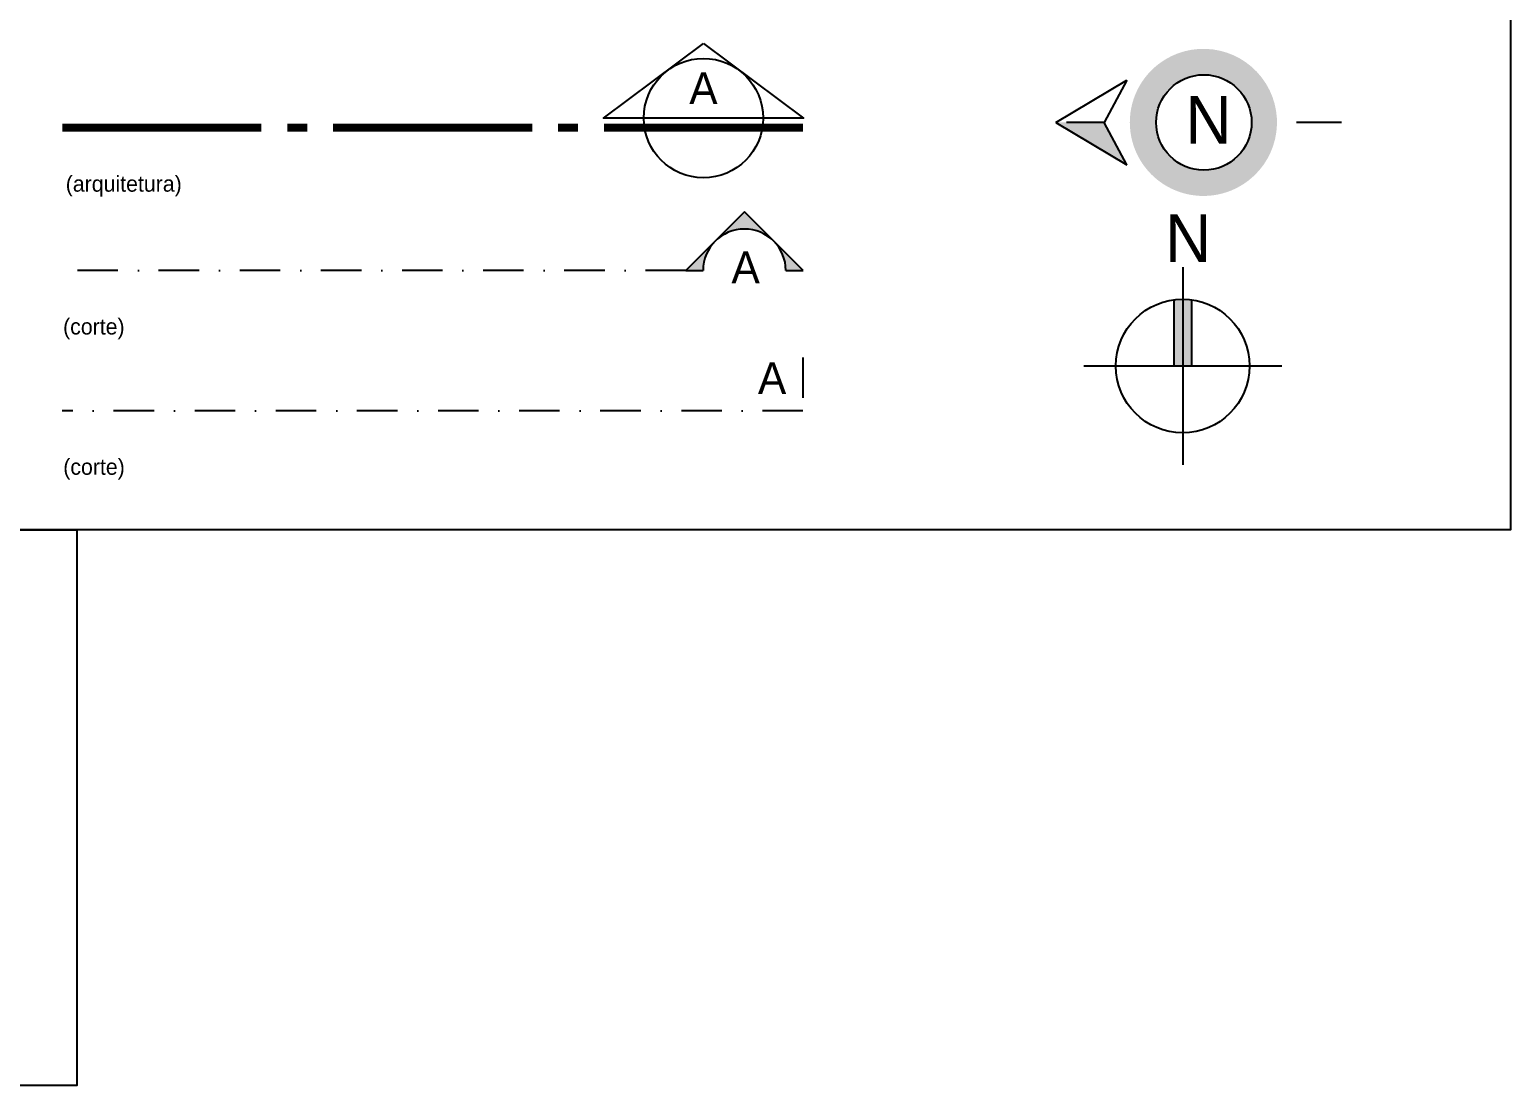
# Model space of a CAD drawing. Header units: centimetres. Extents: x 30244 to 591333, y -111940 to 104227.
# Drawn here: x 40997 to 41741, y -70463 to -69932 of the extents above; entities that cross this region are included whole.
import ezdxf
from ezdxf.enums import TextEntityAlignment as Align

# ---------------------------------------------------------------- set-up
doc = ezdxf.new("R2010")
doc.units = ezdxf.units.CM
doc.header["$LTSCALE"] = 4
doc.linetypes.add('DASHDOT', pattern=[25.4, 12.7, -6.35, 0, -6.35])
doc.layers.add('B-CORTE', color=4, linetype='DASHDOT')
doc.layers.add('B-SIMBOLOS', color=2, linetype='Continuous')
doc.layers.add('C-TEXTO-01', color=2, linetype='Continuous', lineweight=20)
doc.layers.add('C-TEXTO-03', color=2, linetype='Continuous', lineweight=20)
doc.styles.add('S0', font='ERASDEMI.TTF')
doc.styles.add('Símbolos', font='ERASLGHT.TTF')

# ---------------------------------------------------------------- blocks, each defined once
blk = doc.blocks.new('*U40')
blk.add_lwpolyline([(40.25, 5.277), (46.526, 0.6), (33.974, 0.6)], close=True)
at = {"ltscale": 0.7, "const_width": 0.5}
for points in [[(12.5, 0), (0, 0)], [(15.375, 0), (14.125, 0)], [(29.5, 0), (17, 0)], [(32.375, 0), (31.125, 0)], [(46.5, 0), (34, 0)]]:
    blk.add_lwpolyline(points, dxfattribs=at)
blk.add_circle((40.25, 0.6), 3.75)
at = {"style": 'S0'}
blk.add_attdef('LETRA_CORTE', text='', height=2, dxfattribs=at).set_placement((40.25, 2.475), align=Align.MIDDLE_CENTER)
blk = doc.blocks.new('A$C7EF14637')
at = {"layer": 'B-SIMBOLOS'}
h = blk.add_hatch(color=251, dxfattribs=at)
h.dxf.hatch_style = 1
h.set_gradient(color1=(90, 98, 114), color2=(235, 235, 235), tint=0.01, name='INVCYLINDER')
h.paths.add_polyline_path([(48.32, -14.64, 1), (25.76, 14.63, 1)])
h.paths.add_polyline_path([(27.68, 12.14, -1), (46.4, -12.15, -1)], flags=16)
h.paths.add_polyline_path([(29.67, 9.56, -1), (44.42, -9.58, -1)], flags=0)
h.paths.add_polyline_path([(35.01, -8.05), (33.9, -6.62), (37.87, 5.17), (29.68, -1.14), (28.69, 0.14), (39.1, 8.16), (40.16, 6.77), (36.19, -5.04), (44.39, 1.29), (45.41, -0.04)], flags=0)
h = blk.add_hatch(color=251, dxfattribs=at)
h.dxf.hatch_style = 1
h.set_gradient(color1=(90, 98, 114), color2=(235, 235, 235), tint=0.01, name='INVCYLINDER')
h.paths.add_polyline_path([(46.4, -12.15, 1), (27.68, 12.14, 1)])
h.paths.add_polyline_path([(29.67, 9.56, -1), (44.42, -9.58, -1)], flags=16)
h.paths.add_polyline_path([(35.01, -8.05), (33.9, -6.62), (37.87, 5.17), (29.68, -1.14), (28.69, 0.14), (39.1, 8.16), (40.16, 6.77), (36.19, -5.04), (44.39, 1.29), (45.41, -0.04)], flags=0)
blk.add_hatch(color=256, dxfattribs=at).paths.add_polyline_path([(0, 0), (17.83, -10.63), (12.08, 0)])
for p, q in [((0, 0), (17.83, 10.63)), ((17.83, 10.63), (12.08, 0)), ((0, 0), (17.83, -10.63)), ((12.08, 0), (2.63, 0)), ((17.83, -10.63), (12.08, 0)), ((71.68, 0), (60.42, 0))]:
    blk.add_line(p, q, dxfattribs=at)
blk.add_circle((37.16, -0.02), 11.99, dxfattribs=at)
at = {"layer": 'C-TEXTO-03', "insert": (32.52, 6.64), "char_height": 12, "width": 11.9206, "attachment_point": 1, "style": 'Símbolos'}
blk.add_mtext('N', dxfattribs=at)
blk = doc.blocks.new('A$C6AB97AFF')
at = {"layer": 'B-SIMBOLOS'}
h = blk.add_hatch(color=252, dxfattribs=at)
h.set_gradient(color1=(132, 132, 132), one_color=1, tint=1, name='INVCURVED')
h.paths.add_polyline_path([(2.19, 16.65, 0.032761), (0, 16.79), (0, 0), (2.19, 0)])
h.paths.add_polyline_path([(0, 16.79, 0.032761), (-2.19, 16.65), (-2.19, 0), (0, 0)])
for p, q in [((0, 24.86), (0, -24.86)), ((-2.19, 16.65), (-2.19, 0)), ((2.19, 16.65), (2.19, 0)), ((-24.86, 0), (24.86, 0))]:
    blk.add_line(p, q, dxfattribs=at)
blk.add_circle((0, 0), 16.79, dxfattribs=at)
at = {"layer": 'C-TEXTO-03', "insert": (-4.41, 38.08), "char_height": 12, "width": 11.9206, "attachment_point": 1, "style": 'Símbolos'}
blk.add_mtext('N', dxfattribs=at)
blk = doc.blocks.new('A$C4B335074')
at = {"layer": 'B-CORTE', "linetype": 'Continuous'}
h = blk.add_hatch(color=256, dxfattribs=at)
h.paths.add_polyline_path([(14.71, 14.71), (7.35, 7.35, -0.414214), (22.06, 7.35)])
h.paths.add_polyline_path([(22.06, 7.35, -0.198912), (25.11, 0), (29.42, 0)])
h.paths.add_polyline_path([(7.35, 7.35), (0, 0), (4.31, 0, -0.198912)])
for p, q in [((14.71, 14.71), (0, 0)), ((29.42, 0), (14.71, 14.71)), ((0, 0), (4.31, 0)), ((25.11, 0), (29.42, 0))]:
    blk.add_line(p, q, dxfattribs=at)
at = {"layer": 'B-CORTE', "linetype": 'Continuous', "ltscale": 0.4}
blk.add_arc((14.71, 0), 10.4, 0, 180, dxfattribs=at)

msp = doc.modelspace()

# ---------------------------------------------------------------- linework, layer by layer
at = {"layer": 'B-CORTE', "ltscale": 0.4}
msp.add_line((41326.444, -70053.359), (41013.275, -70053.359), dxfattribs=at)
msp.add_lwpolyline([(41385.275, -70097.074), (41385.275, -70123.822), (41013.275, -70123.822)], dxfattribs=at)
at = {"layer": 'DEFPOINTS', "color": 9}
for points in [[(40300.736, -69625.583), (41740.535, -69625.583), (41740.535, -70183.697), (40300.736, -70183.697)], [(40300.736, -70183.697), (41020.636, -70183.697), (41020.636, -70462.754), (40300.736, -70462.754)]]:
    msp.add_lwpolyline(points, close=True, dxfattribs=at)

# ---------------------------------------------------------------- block references
at = {"layer": 'B-CORTE', "xscale": 2, "yscale": 2, "zscale": 2}
msp.add_blockref('A$C4B335074', (41326.444, -70053.359), dxfattribs=at)
at = {"layer": 'B-SIMBOLOS'}
ref = msp.add_blockref('*U40', (41013.275, -69981.609), dxfattribs=dict(at, xscale=8, yscale=8, zscale=8))
ref.add_attrib('LETRA_CORTE', 'A', dxfattribs={"layer": 'C-TEXTO-01', "lineweight": -2, "height": 16, "style": 'Símbolos'}).set_placement((41335.275, -69961.809), align=Align.MIDDLE_CENTER)
at = {"layer": 'C-TEXTO-03', "xscale": 2, "yscale": 2, "zscale": 2}
for name, p in [('A$C7EF14637', (41512.285, -69978.956)), ('A$C6AB97AFF', (41575.97, -70101.343))]:
    msp.add_blockref(name, p, dxfattribs=at)

# ---------------------------------------------------------------- texts
at = {"layer": 'C-TEXTO-01', "char_height": 16, "attachment_point": 1, "style": 'Símbolos'}
for insert, width in [((41349.319, -70043.823), 24.89038), ((41362.623, -70099.448), 22.65231)]:
    msp.add_mtext('A', dxfattribs=dict(at, insert=insert, width=width))
at = {"layer": 'DEFPOINTS', "char_height": 8, "width": 90.25757, "attachment_point": 3, "style": 'Símbolos'}
for s, insert in [('{\\fAvantGarde Bk BT|b0|i0|c0|p34;(arquitetura)}', (41073.28, -70005.783)), ('{\\fAvantGarde Bk BT|b0|i0|c0|p34;(corte)}', (41044.587, -70077.533)), ('{\\fAvantGarde Bk BT|b0|i0|c0|p34;(corte)}', (41044.676, -70147.996))]:
    msp.add_mtext(s, dxfattribs=dict(at, insert=insert))

doc.saveas('drawing.dxf')
